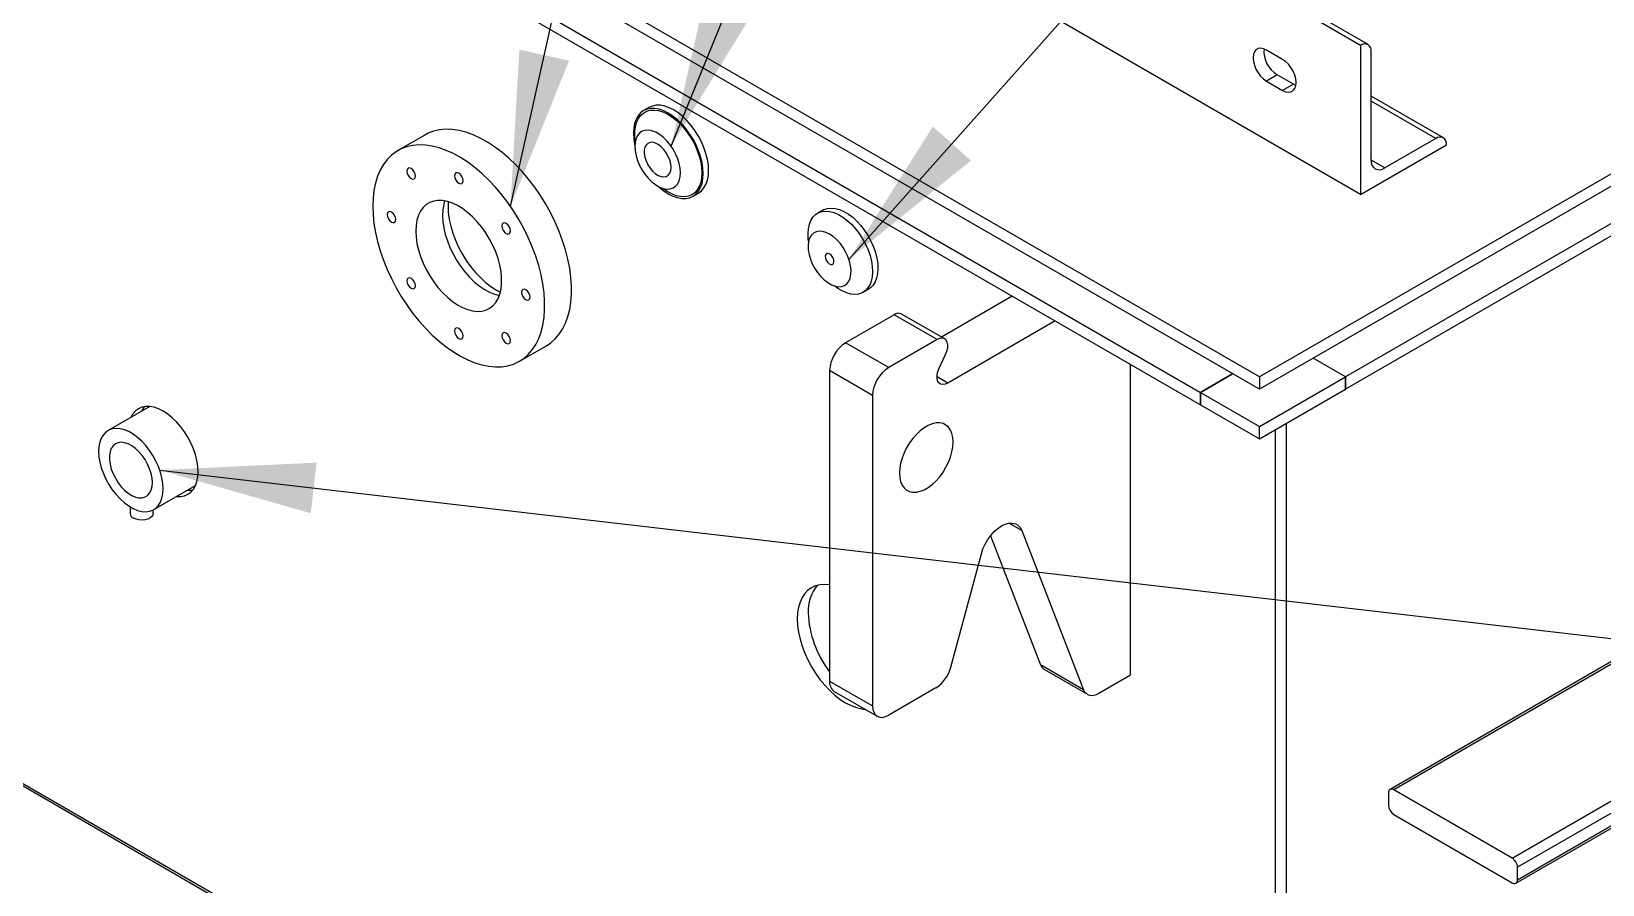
# Model space of a CAD drawing. Header units: inches. Extents: x 1 to 529, y 1 to 374.
# Drawn here: x 47.79 to 75.35, y 288.59 to 303.55 of the extents above; entities that cross this region are included whole.
import ezdxf

# ---------------------------------------------------------------- set-up
doc = ezdxf.new("R2010")
doc.units = ezdxf.units.IN
doc.header["$LTSCALE"] = 32
doc.header["$MEASUREMENT"] = 0
doc.layers.add('FORMAT', color=7, linetype='Continuous')
doc.dimstyles.new('SLDDIMSTYLE5', dxfattribs={"dimtxt": 0.18, "dimasz": 2.71875, "dimexe": 0, "dimexo": 0.0625, "dimgap": 0, "dimtad": 0, "dimtih": 1, "dimtoh": 1, "dimdec": 0, "dimrnd": 1e-09, "dimzin": 0, "dimdsep": 46, "dimtxsty": 'Standard', "dimsah": 1, "dimcen": 0.09, "dimadec": 0, "dimazin": 0, "dimtfac": 2.71875, "dimtdec": 0, "dimtofl": 0, "dimtmove": 0, "dimatfit": 3, "dimfxl": 0, "dimfrac": 2, "dimtolj": 1, "dimtzin": 0, "dimarcsym": 0})

# ---------------------------------------------------------------- blocks, each defined once
blk = doc.blocks.new('Drawing View43')
at = {"color": 7, "linetype": 'Continuous', "lineweight": 25}
for p, q in [((26.984, 1.974), (-12.991, 25.051)), ((26.984, 1.756), (-12.991, 24.833)), ((-13.085, 24.235), (25.947, 1.702)), ((-13.085, 24.017), (25.947, 1.484)), ((55.645, 18.52), (26.984, 1.974)), ((55.645, 18.302), (26.984, 1.756)), ((55.08, 17.322), (28.493, 1.974)), ((55.08, 17.105), (28.493, 1.756)), ((28.757, 7.787), (15.18, 15.625)), ((28.757, 7.787), (15.18, 15.625)), ((28.89, 7.8), (15.313, 15.638)), ((28.757, 5.174), (15.18, 13.012)), ((28.757, 7.787), (28.757, 5.174)), ((28.757, 7.787), (28.757, 7.787)), ((51.902, 7.803), (29.274, -5.26)), ((51.969, 7.796), (29.341, -5.266)), ((27.39, 7.542), (27.107, 7.705)), ((28.945, 5.773), (28.945, 7.678)), ((27.295, 7.27), (27.107, 7.161)), ((27.578, 7.107), (27.295, 7.27)), ((27.107, 7.161), (27.39, 6.998)), ((27.578, 7.107), (27.39, 6.998)), ((27.621, 7.086), (27.578, 7.107)), ((30.21, 6.167), (28.945, 6.897)), ((16.274, 6.697), (16.18, 6.643)), ((30.077, 6.154), (28.945, 6.807)), ((31.415, -6.464), (54.043, 6.599)), ((54.137, 6.435), (31.51, -6.627)), ((12.341, 6.215), (11.87, 5.943)), ((30.077, 6.154), (29.181, 5.637)), ((31.482, -6.906), (54.109, 6.157)), ((31.51, -6.845), (54.137, 6.218)), ((28.757, 5.174), (30.265, 6.045)), ((30.265, 6.045), (30.265, 6.045)), ((29.181, 5.637), (28.945, 5.773)), ((17.046, 5.142), (17.141, 5.196)), ((19.325, 4.898), (19.23, 4.843)), ((20.03, 3.458), (20.124, 3.512)), ((22.647, 3.389), (21.405, 2.672)), ((24.627, -16.371), (-9.314, 3.222)), ((24.694, -16.365), (-9.247, 3.229)), ((20.573, 3.063), (19.724, 2.573)), ((21.327, 2.627), (20.573, 3.063)), ((21.461, 2.64), (20.706, 3.076)), ((23.401, 2.954), (21.516, 1.865)), ((14.003, 2.248), (14.474, 2.52)), ((20.479, 2.137), (19.724, 2.573)), ((21.327, 2.627), (20.479, 2.137)), ((21.365, 2.126), (21.478, 2.366)), ((28.493, 1.974), (27.927, 2.3)), ((28.493, 1.974), (27.927, 2.3)), ((20.196, 1.647), (19.442, 2.083)), ((19.442, 2.083), (19.442, -3.361)), ((21.516, 1.865), (21.327, 1.974)), ((24.721, -3.252), (24.721, 2.192)), ((26.513, 2.028), (25.947, 1.702)), ((25.947, 1.702), (26.513, 2.028)), ((26.984, 1.103), (28.493, 1.974)), ((26.984, 1.974), (26.984, 1.756)), ((28.493, 1.756), (28.493, 1.974)), ((28.493, 1.974), (28.493, 1.756)), ((25.947, 1.484), (25.947, 1.702)), ((25.947, 1.702), (26.984, 1.103)), ((25.947, 1.702), (25.947, 1.484)), ((26.984, 0.885), (28.493, 1.756)), ((7.518, 1.455), (6.785, 1.032)), ((20.196, 1.647), (20.196, -3.796)), ((25.947, 1.484), (26.984, 0.885)), ((26.984, 0.885), (26.984, 1.103)), ((27.456, -54.476), (27.456, 1.157)), ((27.267, -54.585), (27.267, 1.049)), ((7.585, -0.354), (8.317, 0.069)), ((7.174, -0.308), (7.174, -0.423)), ((7.574, -0.423), (7.574, -0.36)), ((22.264, -0.814), (23.145, -3.077)), ((22.813, -0.72), (22.588, -0.591)), ((22.813, -0.72), (23.899, -3.513)), ((21.572, -3.115), (22.105, -1.129)), ((23.899, -3.513), (23.145, -3.077)), ((23.21, -3.158), (23.965, -3.593)), ((24.165, -3.574), (24.721, -3.252)), ((19.442, -3.361), (20.196, -3.796)), ((19.524, -3.544), (20.279, -3.979)), ((21.306, -3.482), (20.479, -3.96)), ((29.247, -5.321), (29.247, -5.539)), ((31.415, -6.464), (29.341, -5.266)), ((29.341, -5.702), (31.415, -6.899)), ((31.51, -6.845), (31.51, -6.627))]:
    blk.add_line(p, q, dxfattribs=at)
at = {"color": 7, "linetype": 'Continuous', "lineweight": 25, "flags": 128}
for points in [[(27.107, 7.705), (27.054, 7.729), (27.004, 7.737), (26.96, 7.731), (26.922, 7.709), (26.894, 7.674), (26.877, 7.626), (26.871, 7.569), (26.877, 7.505), (26.894, 7.438), (26.922, 7.37), (26.96, 7.305), (27.004, 7.247), (27.054, 7.198), (27.107, 7.161)], [(27.39, 6.998), (27.442, 6.974), (27.492, 6.966), (27.536, 6.972), (27.574, 6.994), (27.602, 7.029), (27.619, 7.077), (27.625, 7.134), (27.619, 7.198), (27.602, 7.265), (27.574, 7.333), (27.536, 7.398), (27.492, 7.456), (27.442, 7.505), (27.39, 7.542)], [(17.226, 5.538), (17.221, 5.634), (17.205, 5.734), (17.179, 5.836), (17.144, 5.94), (17.099, 6.042), (17.047, 6.142), (16.986, 6.238), (16.92, 6.328), (16.848, 6.411), (16.772, 6.484), (16.693, 6.548), (16.613, 6.6), (16.533, 6.64), (16.455, 6.667), (16.379, 6.681), (16.307, 6.682), (16.24, 6.669), (16.18, 6.643), (16.127, 6.604), (16.082, 6.552), (16.047, 6.49), (16.021, 6.417), (16.006, 6.335), (16, 6.246), (16.006, 6.151), (16.021, 6.051), (16.024, 6.036)], [(16.033, 6.108), (16.025, 6.186), (16.025, 6.277), (16.036, 6.361), (16.057, 6.437), (16.087, 6.503), (16.127, 6.558), (16.176, 6.601), (16.233, 6.632), (16.296, 6.649), (16.365, 6.653), (16.439, 6.643), (16.515, 6.62), (16.594, 6.584), (16.672, 6.535), (16.75, 6.475), (16.825, 6.405), (16.896, 6.325), (16.963, 6.238), (17.023, 6.145), (17.076, 6.047), (17.12, 5.946), (17.156, 5.845), (17.182, 5.744), (17.197, 5.646), (17.202, 5.552), (17.202, 5.552)], [(17.32, 5.593), (17.315, 5.688), (17.299, 5.788), (17.274, 5.891), (17.238, 5.994), (17.194, 6.097), (17.141, 6.197), (17.081, 6.293), (17.014, 6.383), (16.942, 6.465), (16.866, 6.539), (16.787, 6.602), (16.707, 6.654), (16.627, 6.694), (16.549, 6.722), (16.473, 6.736), (16.401, 6.736), (16.334, 6.723), (16.274, 6.697)], [(14.474, 2.52), (14.55, 2.57), (14.628, 2.639), (14.698, 2.72), (14.759, 2.813), (14.81, 2.917), (14.852, 3.031), (14.883, 3.154), (14.904, 3.285), (14.915, 3.425), (14.915, 3.571), (14.904, 3.722), (14.883, 3.878), (14.852, 4.038), (14.81, 4.199), (14.759, 4.362), (14.698, 4.525), (14.628, 4.687), (14.55, 4.847), (14.463, 5.003), (14.369, 5.155), (14.269, 5.301), (14.162, 5.441), (14.05, 5.573), (13.933, 5.697), (13.813, 5.811), (13.69, 5.916), (13.565, 6.009), (13.439, 6.091), (13.313, 6.161), (13.187, 6.218), (13.063, 6.263), (12.942, 6.294), (12.823, 6.311), (12.709, 6.315), (12.599, 6.305), (12.496, 6.282), (12.398, 6.245), (12.341, 6.215)], [(16.825, 5.552), (16.82, 5.631), (16.804, 5.715), (16.777, 5.8), (16.741, 5.885), (16.696, 5.967), (16.644, 6.044), (16.586, 6.114), (16.523, 6.175), (16.458, 6.225), (16.392, 6.264), (16.326, 6.289), (16.264, 6.3), (16.205, 6.297), (16.153, 6.28), (16.108, 6.25), (16.072, 6.207), (16.046, 6.152), (16.029, 6.088), (16.024, 6.015), (16.029, 5.935), (16.046, 5.852), (16.072, 5.767), (16.108, 5.682), (16.153, 5.6), (16.205, 5.523), (16.264, 5.453), (16.326, 5.392), (16.392, 5.341), (16.458, 5.303), (16.523, 5.278), (16.586, 5.267), (16.644, 5.27), (16.696, 5.286), (16.741, 5.317), (16.777, 5.36), (16.804, 5.414), (16.82, 5.479), (16.825, 5.552)], [(16.66, 5.647), (16.655, 5.709), (16.639, 5.774), (16.612, 5.84), (16.577, 5.903), (16.535, 5.96), (16.488, 6.009), (16.437, 6.048), (16.387, 6.074), (16.337, 6.087), (16.292, 6.085), (16.254, 6.069), (16.223, 6.04), (16.201, 5.999), (16.19, 5.948), (16.19, 5.889), (16.201, 5.825), (16.223, 5.76), (16.254, 5.695), (16.292, 5.634), (16.337, 5.581), (16.387, 5.537), (16.437, 5.504), (16.488, 5.485), (16.535, 5.479), (16.577, 5.488), (16.612, 5.51), (16.639, 5.546), (16.655, 5.592), (16.66, 5.647)], [(11.428, 4.966), (11.433, 4.818), (11.449, 4.664), (11.475, 4.506), (11.512, 4.345), (11.558, 4.183), (11.614, 4.02), (11.68, 3.857), (11.754, 3.696), (11.837, 3.538), (11.927, 3.384), (12.024, 3.235), (12.128, 3.091), (12.237, 2.955), (12.352, 2.827), (12.47, 2.708), (12.592, 2.599), (12.716, 2.5), (12.842, 2.412), (12.968, 2.336), (13.094, 2.272), (13.219, 2.221), (13.342, 2.184), (13.462, 2.159), (13.579, 2.149), (13.69, 2.152), (13.797, 2.168), (13.898, 2.198), (13.992, 2.242), (14.078, 2.298), (14.157, 2.367), (14.227, 2.448), (14.287, 2.541), (14.339, 2.645), (14.38, 2.758), (14.412, 2.882), (14.433, 3.013), (14.443, 3.153), (14.443, 3.298), (14.433, 3.45), (14.412, 3.606), (14.38, 3.765), (14.339, 3.927), (14.287, 4.09), (14.227, 4.253), (14.157, 4.415), (14.078, 4.575), (13.992, 4.731), (13.898, 4.883), (13.797, 5.029), (13.69, 5.169), (13.579, 5.301), (13.462, 5.425), (13.342, 5.539), (13.219, 5.644), (13.094, 5.737), (12.968, 5.819), (12.842, 5.889), (12.716, 5.946), (12.592, 5.99), (12.47, 6.021), (12.352, 6.039), (12.237, 6.043), (12.128, 6.033), (12.024, 6.01), (11.927, 5.973), (11.837, 5.923), (11.754, 5.86), (11.68, 5.785), (11.614, 5.698), (11.558, 5.6), (11.512, 5.491), (11.475, 5.372), (11.449, 5.245), (11.433, 5.109), (11.428, 4.966)], [(12.027, 5.583), (12.033, 5.546), (12.049, 5.508), (12.074, 5.475), (12.103, 5.451), (12.132, 5.441), (12.157, 5.446), (12.173, 5.465), (12.179, 5.495), (12.173, 5.532), (12.157, 5.57), (12.132, 5.603), (12.103, 5.626), (12.074, 5.637), (12.049, 5.632), (12.033, 5.613), (12.027, 5.583)], [(12.86, 5.5), (12.866, 5.463), (12.883, 5.426), (12.907, 5.392), (12.936, 5.369), (12.965, 5.359), (12.99, 5.364), (13.006, 5.383), (13.012, 5.413), (13.006, 5.45), (12.99, 5.487), (12.965, 5.521), (12.936, 5.544), (12.907, 5.554), (12.883, 5.549), (12.866, 5.53), (12.86, 5.5)], [(16.443, 5.31), (16.455, 5.3), (16.533, 5.237), (16.613, 5.185), (16.693, 5.144), (16.772, 5.117), (16.848, 5.103), (16.92, 5.103), (16.986, 5.115), (17.047, 5.142), (17.099, 5.181), (17.144, 5.232), (17.179, 5.295), (17.205, 5.367), (17.221, 5.449), (17.226, 5.538)], [(17.202, 5.552), (17.197, 5.464), (17.182, 5.384), (17.156, 5.313), (17.12, 5.253), (17.076, 5.204), (17.023, 5.167), (16.963, 5.143), (16.896, 5.132), (16.825, 5.135), (16.75, 5.151), (16.672, 5.181), (16.594, 5.224), (16.515, 5.278), (16.51, 5.282)], [(17.141, 5.196), (17.141, 5.196), (17.194, 5.235), (17.238, 5.286), (17.274, 5.349), (17.299, 5.422), (17.315, 5.504), (17.32, 5.593)], [(12.182, 4.531), (12.187, 4.425), (12.203, 4.314), (12.229, 4.2), (12.265, 4.085), (12.311, 3.97), (12.365, 3.857), (12.427, 3.747), (12.497, 3.642), (12.572, 3.543), (12.653, 3.452), (12.737, 3.37), (12.825, 3.298), (12.914, 3.238), (13.003, 3.189), (13.092, 3.154), (13.178, 3.131), (13.261, 3.122), (13.339, 3.127), (13.411, 3.145), (13.477, 3.176), (13.536, 3.221), (13.586, 3.278), (13.626, 3.346), (13.658, 3.425), (13.679, 3.513), (13.689, 3.609), (13.689, 3.713), (13.679, 3.821), (13.658, 3.934), (13.626, 4.048), (13.586, 4.164), (13.536, 4.278), (13.477, 4.39), (13.411, 4.498), (13.339, 4.6), (13.261, 4.695), (13.178, 4.781), (13.092, 4.858), (13.003, 4.924), (12.914, 4.979), (12.825, 5.021), (12.737, 5.051), (12.653, 5.066), (12.572, 5.069), (12.497, 5.057), (12.427, 5.032), (12.365, 4.994), (12.311, 4.943), (12.265, 4.881), (12.229, 4.807), (12.203, 4.723), (12.187, 4.631), (12.182, 4.531)], [(12.751, 5.047), (12.748, 4.966), (12.753, 4.854), (12.769, 4.736), (12.795, 4.615), (12.832, 4.493), (12.878, 4.37), (12.933, 4.249), (12.996, 4.13), (13.067, 4.016), (13.145, 3.908), (13.228, 3.806), (13.316, 3.714), (13.407, 3.63), (13.501, 3.558), (13.596, 3.497), (13.667, 3.459)], [(11.682, 4.82), (11.688, 4.783), (11.704, 4.745), (11.729, 4.712), (11.758, 4.688), (11.787, 4.678), (11.811, 4.683), (11.828, 4.702), (11.834, 4.732), (11.828, 4.769), (11.811, 4.807), (11.787, 4.84), (11.758, 4.863), (11.729, 4.874), (11.704, 4.869), (11.688, 4.85), (11.682, 4.82)], [(12.653, 4.803), (12.659, 4.697), (12.675, 4.586), (12.701, 4.473), (12.737, 4.357), (12.782, 4.242), (12.836, 4.129), (12.899, 4.019), (12.968, 3.914), (13.044, 3.815), (13.124, 3.724), (13.209, 3.642), (13.296, 3.571), (13.385, 3.51), (13.475, 3.462), (13.563, 3.426), (13.649, 3.403), (13.65, 3.403)], [(19.074, 4.352), (19.069, 4.395), (19.065, 4.486), (19.071, 4.571), (19.088, 4.649), (19.114, 4.717), (19.151, 4.774), (19.196, 4.82), (19.25, 4.854), (19.31, 4.874), (19.377, 4.881), (19.448, 4.874), (19.523, 4.854), (19.599, 4.821), (19.676, 4.775)], [(19.325, 4.898), (19.344, 4.908), (19.405, 4.928), (19.471, 4.935), (19.542, 4.929), (19.617, 4.908), (19.694, 4.875), (19.771, 4.829)], [(19.676, 4.775), (19.753, 4.718), (19.827, 4.65), (19.897, 4.572), (19.963, 4.487), (20.022, 4.396), (20.074, 4.3), (20.117, 4.201), (20.152, 4.101), (20.177, 4.003), (20.192, 3.907), (20.196, 3.815), (20.19, 3.73), (20.173, 3.653), (20.146, 3.584), (20.109, 3.527), (20.064, 3.481), (20.011, 3.448), (19.95, 3.427), (19.884, 3.42), (19.812, 3.427), (19.738, 3.447), (19.661, 3.48), (19.584, 3.526), (19.526, 3.569)], [(19.771, 4.829), (19.847, 4.772), (19.921, 4.704), (19.992, 4.627), (20.057, 4.542), (20.116, 4.45), (20.168, 4.354), (20.212, 4.255), (20.246, 4.156), (20.271, 4.057), (20.286, 3.961), (20.29, 3.87), (20.284, 3.784), (20.267, 3.707), (20.24, 3.639), (20.204, 3.581), (20.158, 3.535), (20.124, 3.512)], [(13.694, 4.621), (13.7, 4.584), (13.716, 4.546), (13.741, 4.513), (13.77, 4.489), (13.799, 4.479), (13.823, 4.484), (13.84, 4.503), (13.845, 4.533), (13.84, 4.57), (13.823, 4.608), (13.799, 4.641), (13.77, 4.664), (13.741, 4.674), (13.716, 4.67), (13.7, 4.651), (13.694, 4.621)], [(19.411, 3.626), (19.475, 3.589), (19.538, 3.565), (19.598, 3.555), (19.654, 3.559), (19.703, 3.577), (19.746, 3.608), (19.779, 3.652), (19.803, 3.707), (19.816, 3.772), (19.818, 3.844), (19.81, 3.922), (19.791, 4.004), (19.762, 4.086), (19.724, 4.167), (19.678, 4.245), (19.625, 4.317), (19.566, 4.381), (19.504, 4.435), (19.44, 4.478), (19.377, 4.508), (19.315, 4.525), (19.257, 4.528), (19.204, 4.517), (19.158, 4.492), (19.12, 4.455), (19.091, 4.405), (19.073, 4.345), (19.065, 4.276), (19.068, 4.201), (19.081, 4.121), (19.105, 4.039), (19.139, 3.956), (19.182, 3.877), (19.231, 3.802), (19.287, 3.733), (19.348, 3.674), (19.411, 3.626)], [(19.435, 3.958), (19.465, 3.945), (19.491, 3.947), (19.509, 3.963), (19.517, 3.991), (19.514, 4.027), (19.499, 4.065), (19.476, 4.1), (19.448, 4.125), (19.418, 4.138), (19.393, 4.137), (19.374, 4.121), (19.366, 4.093), (19.369, 4.057), (19.384, 4.018), (19.407, 3.984), (19.435, 3.958)], [(12.027, 3.658), (12.033, 3.621), (12.049, 3.583), (12.074, 3.55), (12.103, 3.527), (12.132, 3.517), (12.157, 3.522), (12.173, 3.54), (12.179, 3.571), (12.173, 3.607), (12.157, 3.645), (12.132, 3.678), (12.103, 3.702), (12.074, 3.712), (12.049, 3.707), (12.033, 3.688), (12.027, 3.658)], [(14.039, 3.459), (14.045, 3.422), (14.061, 3.384), (14.086, 3.351), (14.115, 3.328), (14.144, 3.318), (14.168, 3.322), (14.185, 3.341), (14.191, 3.371), (14.185, 3.408), (14.168, 3.446), (14.144, 3.479), (14.115, 3.503), (14.086, 3.513), (14.061, 3.508), (14.045, 3.489), (14.039, 3.459)], [(12.86, 2.778), (12.866, 2.742), (12.883, 2.704), (12.907, 2.671), (12.936, 2.647), (12.965, 2.637), (12.99, 2.642), (13.006, 2.661), (13.012, 2.691), (13.006, 2.728), (12.99, 2.766), (12.965, 2.799), (12.936, 2.822), (12.907, 2.832), (12.883, 2.828), (12.866, 2.809), (12.86, 2.778)], [(13.694, 2.696), (13.7, 2.659), (13.716, 2.621), (13.741, 2.588), (13.77, 2.565), (13.799, 2.555), (13.823, 2.559), (13.84, 2.578), (13.845, 2.608), (13.84, 2.645), (13.823, 2.683), (13.799, 2.716), (13.77, 2.74), (13.741, 2.75), (13.716, 2.745), (13.7, 2.726), (13.694, 2.696)], [(21.478, 2.366), (21.501, 2.425), (21.514, 2.484), (21.515, 2.538), (21.505, 2.585), (21.484, 2.621), (21.454, 2.644), (21.416, 2.653), (21.373, 2.647), (21.327, 2.627)], [(21.516, 1.865), (21.47, 1.845), (21.427, 1.839), (21.389, 1.848), (21.359, 1.872), (21.338, 1.907), (21.328, 1.954), (21.329, 2.008), (21.342, 2.067), (21.365, 2.126)], [(8.364, 0.312), (8.358, 0.407), (8.343, 0.507), (8.317, 0.61), (8.282, 0.713), (8.237, 0.816), (8.184, 0.916), (8.124, 1.012), (8.057, 1.102), (7.985, 1.184), (7.909, 1.258), (7.831, 1.321), (7.751, 1.373), (7.671, 1.413), (7.592, 1.441), (7.516, 1.455), (7.444, 1.455), (7.378, 1.442), (7.317, 1.416), (7.265, 1.377), (7.22, 1.326), (7.185, 1.263), (7.184, 1.262)], [(21.61, 0.831), (21.605, 0.909), (21.589, 0.979), (21.563, 1.04), (21.528, 1.09), (21.484, 1.128), (21.433, 1.154), (21.374, 1.166), (21.311, 1.165), (21.244, 1.15), (21.174, 1.122), (21.103, 1.081), (21.034, 1.029), (20.966, 0.966), (20.903, 0.894), (20.845, 0.815), (20.793, 0.729), (20.749, 0.64), (20.714, 0.55), (20.688, 0.459), (20.673, 0.371), (20.667, 0.286), (20.673, 0.208), (20.688, 0.138), (20.714, 0.077), (20.749, 0.027), (20.793, -0.011), (20.845, -0.037), (20.903, -0.049), (20.966, -0.048), (21.034, -0.033), (21.103, -0.005), (21.174, 0.036), (21.244, 0.088), (21.311, 0.151), (21.374, 0.223), (21.433, 0.303), (21.484, 0.388), (21.528, 0.477), (21.563, 0.568), (21.589, 0.658), (21.605, 0.747), (21.61, 0.831)], [(7.751, 0.012), (7.746, 0.104), (7.73, 0.201), (7.704, 0.3), (7.668, 0.399), (7.624, 0.498), (7.571, 0.593), (7.511, 0.684), (7.445, 0.769), (7.375, 0.845), (7.3, 0.912), (7.224, 0.968), (7.147, 1.013), (7.07, 1.045), (6.996, 1.064), (6.925, 1.069), (6.859, 1.061), (6.799, 1.039), (6.746, 1.005), (6.702, 0.957), (6.666, 0.899), (6.64, 0.83), (6.625, 0.751), (6.619, 0.666), (6.625, 0.574), (6.64, 0.477), (6.666, 0.378), (6.702, 0.279), (6.746, 0.18), (6.799, 0.084), (6.859, -0.006), (6.925, -0.091), (6.996, -0.167), (7.07, -0.234), (7.147, -0.29), (7.224, -0.335), (7.3, -0.367), (7.375, -0.386), (7.445, -0.391), (7.511, -0.383), (7.571, -0.361), (7.624, -0.327), (7.668, -0.279), (7.704, -0.221), (7.73, -0.152), (7.746, -0.073), (7.751, 0.012)], [(7.562, 0.121), (7.557, 0.198), (7.541, 0.279), (7.514, 0.361), (7.479, 0.443), (7.434, 0.522), (7.383, 0.596), (7.326, 0.662), (7.265, 0.719), (7.201, 0.765), (7.137, 0.799), (7.075, 0.819), (7.015, 0.826), (6.961, 0.819), (6.913, 0.797), (6.873, 0.763), (6.841, 0.717), (6.82, 0.659), (6.809, 0.593), (6.809, 0.519), (6.82, 0.44), (6.841, 0.358), (6.873, 0.275), (6.913, 0.195), (6.961, 0.118), (7.015, 0.048), (7.075, -0.014), (7.137, -0.065), (7.201, -0.105), (7.265, -0.133), (7.326, -0.146), (7.383, -0.146), (7.434, -0.132), (7.479, -0.104), (7.514, -0.063), (7.541, -0.011), (7.557, 0.051), (7.562, 0.121)], [(7.984, -0.124), (7.985, -0.124), (8.057, -0.124), (8.124, -0.111), (8.184, -0.085), (8.237, -0.046), (8.282, 0.005), (8.317, 0.068), (8.343, 0.141), (8.358, 0.222), (8.364, 0.312)], [(7.574, -0.423), (7.571, -0.443), (7.554, -0.473), (7.524, -0.499), (7.483, -0.52), (7.434, -0.533), (7.381, -0.539), (7.326, -0.535), (7.276, -0.524), (7.232, -0.505)], [(22.105, -1.129), (22.132, -1.044), (22.17, -0.961), (22.217, -0.88), (22.27, -0.806), (22.33, -0.74), (22.393, -0.683), (22.459, -0.639), (22.524, -0.608), (22.587, -0.591), (22.647, -0.589), (22.701, -0.601), (22.747, -0.628), (22.785, -0.668), (22.813, -0.72)], [(19.442, -1.676), (19.356, -1.667), (19.273, -1.673), (19.195, -1.691), (19.124, -1.724), (19.061, -1.769), (19.006, -1.827), (18.96, -1.896), (18.924, -1.977), (18.897, -2.067), (18.881, -2.166), (18.876, -2.273), (18.881, -2.386), (18.897, -2.503), (18.924, -2.624), (18.96, -2.747), (19.006, -2.869), (19.061, -2.991), (19.124, -3.109), (19.195, -3.223), (19.273, -3.332), (19.356, -3.433), (19.444, -3.526), (19.536, -3.609), (19.629, -3.682), (19.724, -3.743), (19.819, -3.791), (19.913, -3.827), (20.005, -3.849), (20.067, -3.857)], [(23.899, -3.513), (23.917, -3.548), (23.941, -3.576), (23.969, -3.596), (24.003, -3.608), (24.04, -3.612), (24.08, -3.608), (24.122, -3.595), (24.165, -3.574)], [(20.196, -3.796), (20.201, -3.857), (20.217, -3.909), (20.244, -3.95), (20.279, -3.979), (20.322, -3.995), (20.37, -3.997), (20.424, -3.985), (20.479, -3.96)]]:
    blk.add_lwpolyline(points, dxfattribs=at)
at = {"color": 7, "linetype": 'Continuous', "lineweight": 25}
for centre, radius, start, end in [((27.554, 7.688), 0.492, 175.6626, 238.2299), ((28.83, 7.697), 0.116, 350.786, 129.2033), ((30.15, 6.064), 0.116, 350.786, 129.2033), ((29.089, 5.75), 0.146, 170.786, 309.2033), ((13.419, 4.815), 0.766, 161.3444, 180.9106), ((20.651, 2.96), 0.129, 64.3427, 126.9678), ((20.056, 2.055), 0.615, 122.6055, 177.3945), ((20.81, 1.619), 0.615, 122.6055, 177.3945), ((7.717, 1.218), 0.376, 141.4944, 156.0482), ((8.212, 0.36), 0.376, 263.9459, 278.5008), ((7.273, -0.414), 0.0996, 185.3828, 245.9373), ((19.735, -2.121), 0.671, 139.2018, 183.7027), ((20.891, -2.082), 1.828, 182.5739, 217.5583), ((20.966, -2.957), 0.625, 302.89, 345.3977), ((23.29, -3.026), 0.154, 199.4518, 238.767), ((19.638, -3.382), 0.197, 173.7012, 234.9867), ((29.304, -5.312), 0.0582, 50.7967, 189.214), ((29.452, -5.529), 0.205, 182.6055, 237.3945), ((31.305, -6.636), 0.205, 2.6055, 57.3945), ((31.452, -6.854), 0.0582, 230.7967, 9.214)]:
    blk.add_arc(centre, radius, start, end, dxfattribs=at)

msp = doc.modelspace()

# ---------------------------------------------------------------- block references
at = {"color": 7, "linetype": 'Continuous', "lineweight": 25}
msp.add_blockref('Drawing View43', (42.348, 295.519), dxfattribs=at)

# ---------------------------------------------------------------- leaders
at = {"layer": 'FORMAT'}
for points in [[(56.192, 300.481), (66.533, 346.892)], [(59.009, 301.539), (76.052, 343.353)], [(62.129, 299.553), (92.977, 334.221)], [(50.039, 295.858), (106.406, 289.317)]]:
    msp.add_leader(points, dimstyle='SLDDIMSTYLE5', dxfattribs=at)

doc.saveas('drawing.dxf')
